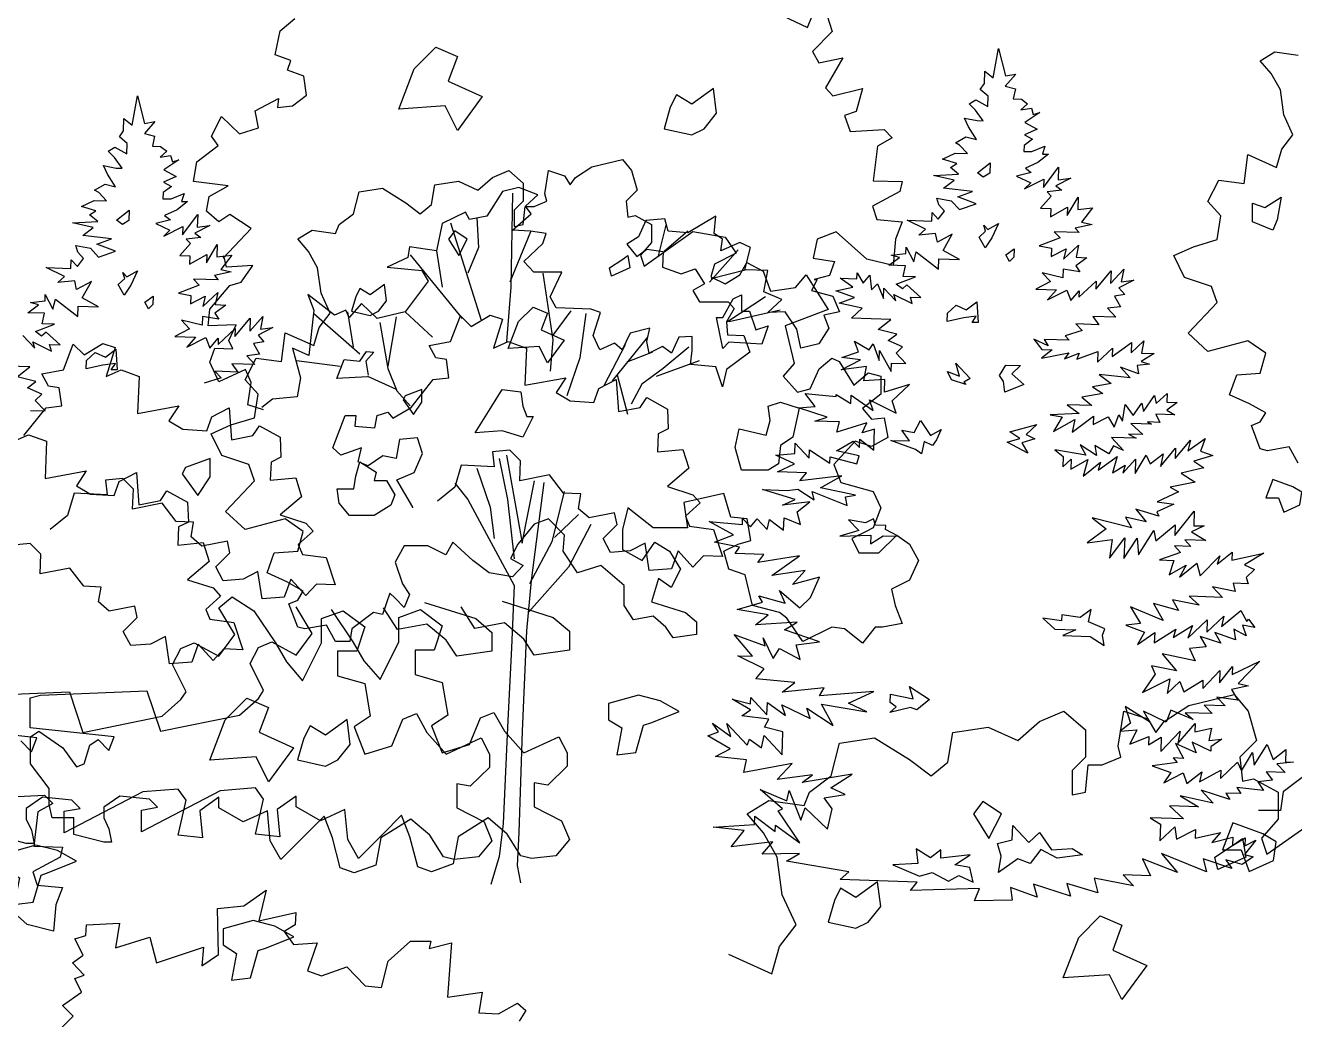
# Model space of a CAD drawing. Header units: inches. Extents: x -11 to 128, y 7 to 56.
# Drawn here: x 41.049 to 41.778, y 22.744 to 23.315 of the extents above; entities that cross this region are included whole.
import ezdxf

# ---------------------------------------------------------------- set-up
doc = ezdxf.new("R2010")
doc.units = ezdxf.units.IN
doc.header["$MEASUREMENT"] = 0
doc.layers.add('CAY', color=94, linetype='Continuous')
doc.layers.add('CAY-3', color=61, linetype='Continuous')
picture_1 = doc.add_image_def('image1.jpg', size_in_pixel=(1680, 1093))

# ---------------------------------------------------------------- blocks, each defined once
blk = doc.blocks.new('A$C76451831')
at = {"layer": 'CAY'}
for p, q in [((1479.9, 1929.8), (1538.3, 1944)), ((1538.3, 1944), (1555.9, 1922.7)), ((1288.9, 1909.2), (1320.1, 1922.7)), ((1320.1, 1922.7), (1347.8, 1898.6)), ((1389.7, 1877.9), (1396.8, 1922.7)), ((1396.8, 1922.7), (1427.4, 1912.7)), ((1448.6, 1909.2), (1479.9, 1929.8)), ((1555.9, 1922.7), (1566.6, 1885)), ((1178, 1895), (1223.4, 1902.1)), ((1223.4, 1902.1), (1261.1, 1885)), ((1261.1, 1885), (1288.9, 1909.2)), ((1427.4, 1912.7), (1438, 1895)), ((1438, 1895), (1448.6, 1909.2)), ((1033, 1881.5), (1077.8, 1888.5)), ((1077.8, 1888.5), (1122.6, 1860.8)), ((1171.5, 1857.3), (1178, 1895)), ((1347.8, 1898.6), (1347.8, 1863.8)), ((1566.6, 1885), (1545.3, 1863.8)), ((1022.3, 1839.6), (1033, 1881.5)), ((1393.2, 1863.8), (1389.7, 1877.9)), ((1122.6, 1860.8), (1150.3, 1839.6)), ((1150.3, 1839.6), (1171.5, 1857.3)), ((1347.8, 1863.8), (1330.7, 1846.6)), ((1347.8, 1818.9), (1351.4, 1853.7)), ((1351.4, 1853.7), (1369, 1853.7)), ((1369, 1853.7), (1393.2, 1863.8)), ((1545.3, 1863.8), (1548.9, 1833.1)), ((994.6, 1818.9), (1022.3, 1839.6)), ((1330.7, 1846.6), (1330.7, 1815.4)), ((1548.9, 1833.1), (1563, 1836)), ((1563, 1836), (1594.3, 1818.9)), ((915, 1791.2), (942.7, 1808.3)), ((942.7, 1808.3), (987.6, 1801.8)), ((987.6, 1801.8), (994.6, 1818.9)), ((1330.7, 1815.4), (1347.8, 1818.9)), ((1580.1, 1739.3), (1673.3, 1805.4)), ((1594.3, 1818.9), (1594.3, 1784.1)), ((935.7, 1767), (915, 1791.2)), ((1594.3, 1784.1), (1573, 1759.9)), ((953.4, 1735.8), (935.7, 1767)), ((1573, 1759.9), (1580.1, 1739.3)), ((959.8, 1687.4), (953.4, 1735.8)), ((977.5, 1649), (959.8, 1687.4)), ((956.3, 1621.3), (977.5, 1649)), ((890.9, 1611.3), (946.3, 1586.5)), ((946.3, 1586.5), (956.3, 1621.3)), ((5943, 1269.4), (5949.7, 1306.8)), ((5949.7, 1306.8), (5958.9, 1271.5)), ((5931.9, 1262.1), (5932.4, 1277.9)), ((5932.4, 1277.9), (5943, 1269.4)), ((5972.1, 1273.8), (5958.5, 1258.4)), ((5958.9, 1271.5), (5972.1, 1273.8)), ((5926.6, 1254.1), (5931.9, 1262.1)), ((5936.7, 1245.6), (5926.6, 1254.1)), ((5958.5, 1258.4), (5971.5, 1255.2)), ((5971.5, 1255.2), (5968.8, 1242.2)), ((5912.4, 1236), (5920.7, 1241.1)), ((5920.2, 1227.6), (5912.4, 1236)), ((5920.7, 1241.1), (5936.3, 1232.4)), ((5936.3, 1232.4), (5936.7, 1245.6)), ((5968.8, 1242.2), (5979.2, 1241.8)), ((5987.1, 1236.1), (5978.7, 1228.2)), ((5979.2, 1241.8), (5987.1, 1236.1)), ((5930.2, 1214.1), (5920.2, 1227.6)), ((5978.7, 1228.2), (5991.9, 1230.5)), ((6002.6, 1224.7), (5983.6, 1212.2)), ((5991.9, 1230.5), (5994.4, 1222.3)), ((5994.4, 1222.3), (6002.6, 1224.7)), ((5906.3, 1217.6), (5922.5, 1214.3)), ((5911.3, 1206.6), (5906.3, 1217.6)), ((5921.6, 1190.3), (5911.3, 1206.6)), ((5922.5, 1214.3), (5930.2, 1214.1)), ((5999.1, 1203.5), (5983, 1196.4)), ((5983.6, 1212.2), (5999.1, 1203.5)), ((5894.8, 1185.8), (5908.2, 1193.5)), ((5900.1, 1182.9), (5894.8, 1185.8)), ((5908.2, 1193.5), (5921.6, 1190.3)), ((5993.3, 1190.6), (5982.6, 1182.8)), ((5983, 1196.4), (5993.3, 1190.6)), ((5878.2, 1165.1), (5894.3, 1172.7)), ((5894.3, 1172.7), (5910.1, 1172.2)), ((5910.1, 1172.2), (5900.1, 1182.9)), ((5982.6, 1182.8), (5982.3, 1175.1)), ((5982.3, 1175.1), (5992.7, 1174.7)), ((5992.7, 1174.7), (6009.3, 1181.8)), ((6013.9, 1171.3), (6000.4, 1160.8)), ((6009.3, 1181.8), (6006.2, 1171.5)), ((6006.2, 1171.5), (6013.9, 1171.3)), ((5896.6, 1159.5), (5878.2, 1165.1)), ((5888.2, 1154.3), (5896.6, 1159.5)), ((5898.8, 1145.8), (5888.2, 1154.3)), ((6000.4, 1160.8), (5984.3, 1153.7)), ((5984.3, 1153.7), (5991.8, 1148)), ((6007.4, 1128.9), (6026.9, 1154.9)), ((6026.9, 1154.9), (6026.3, 1138.6)), ((5866.6, 1144.2), (5898.8, 1145.8)), ((5893.1, 1138.3), (5866.6, 1144.2)), ((5879.6, 1127.9), (5893.1, 1138.3)), ((5991.8, 1148), (5973, 1143.2)), ((5973, 1143.2), (5991.3, 1134.9)), ((5983.3, 1127), (6007.8, 1139.3)), ((6007.8, 1139.3), (6007.4, 1128.9)), ((6042.3, 1140.8), (6023.3, 1131)), ((6026.3, 1138.6), (6042.3, 1140.8)), ((5916.6, 1123.9), (5879.6, 1127.9)), ((5897.8, 1116.8), (5916.6, 1123.9)), ((5991.3, 1134.9), (5983.3, 1127)), ((6030.9, 1125.3), (6012.2, 1123.3)), ((6012.2, 1123.3), (6017.4, 1117.6)), ((6023.3, 1131), (6030.9, 1125.3)), ((5871, 1115), (5889.4, 1111.7)), ((5873.4, 1106.8), (5871, 1115)), ((5880.8, 1098.4), (5873.4, 1106.8)), ((5889.4, 1111.7), (5899.9, 1100.4)), ((5921.5, 1107.8), (5897.8, 1116.8)), ((5899.9, 1100.4), (5921.5, 1107.8)), ((6017.4, 1117.6), (6003.8, 1102.2)), ((6037.9, 1092.9), (6051.8, 1116.4)), ((6051.8, 1116.4), (6051.3, 1100.6)), ((5864.5, 1085.8), (5864.9, 1096.7)), ((5864.9, 1096.7), (5872.8, 1088.2)), ((5872.8, 1088.2), (5880.8, 1098.4)), ((6003.8, 1102.2), (6016.9, 1101.8)), ((6016.5, 1091.4), (6038.3, 1103.8)), ((6016.9, 1101.8), (6016.5, 1091.4)), ((6038.3, 1103.8), (6037.9, 1092.9)), ((6051.3, 1100.6), (6070.4, 1102.6)), ((6070.4, 1102.6), (6056.2, 1084.5)), ((5856.5, 1075.7), (5832.8, 1086.9)), ((5832.8, 1086.9), (5864.5, 1085.8)), ((5848, 1067.8), (5856.5, 1075.7)), ((6053, 1071.1), (6021.3, 1072.2)), ((6021.3, 1072.2), (6028.7, 1064.2)), ((6069.6, 1081.4), (6048.2, 1076.7)), ((6048.2, 1076.7), (6053, 1071.1)), ((6056.2, 1084.5), (6069.6, 1081.4)), ((5869.4, 1069.8), (5848, 1067.8)), ((5871.7, 1058.8), (5869.4, 1069.8)), ((5890.7, 1069), (5871.7, 1058.8)), ((5879.1, 1048.1), (5890.7, 1069)), ((6028.7, 1064.2), (6002.1, 1054.3)), ((5812.7, 1042.3), (5831.4, 1044.3)), ((5823, 1039.2), (5812.7, 1042.3)), ((5831.4, 1044.3), (5831.6, 1052.5)), ((5831.6, 1052.5), (5841.4, 1033.6)), ((5841.4, 1033.6), (5844.6, 1046.6)), ((5844.6, 1046.6), (5873.3, 1024.3)), ((5900, 1036.5), (5879.1, 1048.1)), ((6002.1, 1054.3), (6017.8, 1051)), ((6017.8, 1051), (6017.5, 1040.6)), ((6017.5, 1040.6), (6036.4, 1050.3)), ((6033.2, 1037.3), (6052.4, 1055.2)), ((6036.4, 1050.3), (6033.2, 1037.3)), ((6052.4, 1055.2), (6049.1, 1039.5)), ((5809.5, 1029.2), (5823, 1039.2)), ((5830.8, 1028.5), (5809.5, 1029.2)), ((5827.6, 1015), (5830.8, 1028.5)), ((5873.3, 1024.3), (5873.7, 1037.4)), ((5873.7, 1037.4), (5900, 1036.5)), ((6032.8, 1024.2), (6032.4, 1013.3)), ((6053.9, 1020.7), (6032.8, 1024.2)), ((6062.7, 1039), (6048.8, 1028.6)), ((6048.8, 1028.6), (6053.9, 1020.7)), ((6049.1, 1039.5), (6062.7, 1039)), ((6093.3, 1005.7), (6110.2, 1024.2)), ((6110.2, 1024.2), (6107, 1008)), ((5819.1, 1004.9), (5843.5, 1014.5)), ((5843.5, 1014.5), (5827.6, 1015)), ((6016.3, 1008.4), (5997.4, 998.7)), ((6005.9, 1019.7), (6016.3, 1008.4)), ((6032.4, 1013.3), (6005.9, 1019.7)), ((6052.8, 988.6), (6074.8, 1009.1)), ((6074.5, 998.7), (6093.9, 1022)), ((6074.8, 1009.1), (6074.5, 998.7)), ((6093.9, 1022), (6093.3, 1005.7)), ((6122.9, 1010.1), (6104, 1000.4)), ((6107, 1008), (6122.9, 1010.1)), ((5803.1, 1000), (5818.4, 983.6)), ((5818.4, 983.6), (5815.9, 991.8)), ((5815.9, 991.8), (5839.5, 980.1)), ((5827.1, 999.2), (5819.1, 1004.9)), ((5832.7, 1004.4), (5827.1, 999.2)), ((5850.7, 987.9), (5832.7, 1004.4)), ((5997.4, 998.7), (6024.1, 997.7)), ((6024.1, 997.7), (6012.8, 985)), ((6012.8, 985), (6037.3, 997.3)), ((6037.3, 997.3), (6042.2, 983.9)), ((6042.2, 983.9), (6053.1, 996.7)), ((6053.1, 996.7), (6052.8, 988.6)), ((6111.4, 992), (6098.2, 989.7)), ((6104, 1000.4), (6111.4, 992)), ((5839.5, 980.1), (5837.1, 988.4)), ((5837.1, 988.4), (5850.7, 987.9)), ((6105.9, 976.3), (6089.5, 974.1)), ((6098.2, 989.7), (6105.9, 976.3)), ((5812.1, 959.8), (5761.9, 961.5)), ((5795.8, 947.2), (5812.1, 959.8)), ((6070.5, 963.9), (6078.3, 953.2)), ((6099.9, 962.9), (6070.5, 963.9)), ((6089.5, 974.1), (6099.9, 962.9)), ((5819.6, 940.9), (5795.8, 947.2)), ((6056.8, 945.8), (6035.2, 938.9)), ((6078.3, 953.2), (6048.9, 954.2)), ((6048.9, 954.2), (6056.8, 945.8)), ((5808.9, 933.2), (5819.6, 940.9)), ((5827.2, 924.8), (5808.9, 933.2)), ((5818.7, 916.9), (5827.2, 924.8)), ((5831.4, 903.4), (5818.7, 916.9)), ((5812.9, 904), (5831.4, 903.4))]:
    blk.add_line(p, q, dxfattribs=at)
for points in [[(4966.9, 1890.8), (5010.2, 1892.9), (5020.7, 1882.3), (5001.7, 1871.8), (4996.5, 1827.5), (5033.4, 1826.4), (5030.2, 1813.8), (4995.4, 1794.8), (5000.7, 1777.9), (5033.4, 1774.7), (5024.9, 1752.6), (5021.8, 1718.9), (4988, 1727.3), (4949, 1762.1)], [(5029.1, 1592), (5047.1, 1610), (5033.4, 1623.7), (5057.6, 1640.6), (5049.2, 1658.5), (5060.8, 1662.7), (5046, 1678.5), (5059.7, 1688), (5049.2, 1709.1), (5062.9, 1713.3), (5063.9, 1727), (5106.1, 1729.1), (5100.9, 1697.5), (5145.2, 1711.2), (5153.6, 1678.5), (5213.7, 1698.6), (5211.6, 1674.3), (5232.7, 1689.1), (5231.6, 1748.1), (5265.4, 1751.3), (5293.9, 1771.3), (5284.4, 1732.3), (5331.8, 1742.9), (5330.8, 1727), (5317.1, 1718.6), (5328.7, 1701.7), (5359.3, 1703.8), (5346.6, 1668), (5364.5, 1661.6), (5397.2, 1673.2), (5420.4, 1649), (5441.5, 1646.9), (5450, 1680.6), (5478.4, 1705.9), (5504.8, 1705.9), (5502.7, 1696.5), (5531.2, 1703.8), (5525.9, 1634.2), (5570.2, 1640.6), (5566, 1614.2), (5591.3, 1613.1), (5615.5, 1626.8), (5626.1, 1617.3), (5617.7, 1603.6)], [(530, 749.3), (509.9, 755.6), (514.2, 784.1), (506.8, 800.9), (473, 785.1), (461.4, 810.4), (467.7, 828.4), (490.9, 827.3), (485.7, 837.9), (495.2, 857.9), (459.3, 856.8), (461.4, 877.9), (486.7, 908.5), (501.5, 912.7), (516.3, 933.8), (482.5, 931.7), (479.3, 946.5), (478.3, 943.3), (514.2, 981.3), (486.7, 999.2), (473, 989.7), (457.2, 1003.4), (460.4, 1022.4), (484.6, 1036.1), (440.3, 1041.4), (444.5, 1066.7), (472, 1087.8), (463.5, 1099.4), (476.2, 1124.7), (499.4, 1102.6), (523.6, 1110), (519.4, 1132.1), (549, 1147.9), (547.9, 1136.3), (566.9, 1138.4), (584.8, 1152.1), (581.7, 1176.4), (560.6, 1183.8), (564.8, 1196.4), (544.7, 1203.8), (551.1, 1234.4), (570.1, 1250.2)], [(1194.4, 1253.4), (1226.1, 1238.6), (1232.4, 1254.5)], [(1251.4, 1253.4), (1257.7, 1233.4), (1232.4, 1208), (1240.8, 1193.3), (1271.4, 1199.6), (1249.3, 1161.6), (1258.8, 1151.1), (1296.7, 1160.6), (1288.3, 1131.1), (1273.5, 1125.8), (1280.9, 1105.7), (1324.2, 1107.9), (1334.7, 1097.3), (1315.7, 1086.8), (1310.4, 1042.5), (1347.4, 1041.4), (1344.2, 1028.7), (1309.4, 1009.8), (1314.7, 992.9), (1347.4, 989.7), (1338.9, 967.6), (1335.8, 933.8), (1302, 942.3), (1263, 977.1), (1238.7, 967.6), (1233.4, 943.3), (1260.9, 939.1), (1254.5, 921.2), (1234.5, 915.9), (1238.7, 915.9), (1231.3, 902.2), (1258.8, 894.8), (1267.2, 874.8), (1247.2, 870.5), (1253.5, 853.7)], [(1854.1, 680.8), (1842.7, 701.7), (1814.8, 696.9), (1805.7, 699.3), (1794.3, 729.2), (1805.7, 733.9), (1812.8, 745.3), (1792, 757.1), (1766.4, 768.5), (1775.5, 794.1), (1805.7, 796.4), (1812.8, 821.6), (1789.6, 837.7), (1738.5, 824), (1713.4, 847.2), (1750.3, 886.5), (1743.2, 907.3), (1708.6, 918.7), (1694.9, 946.6), (1720, 958), (1750.3, 967.1), (1755, 997.4), (1738.5, 1015.9), (1752.7, 1043.4), (1784.9, 1039.1), (1789.6, 1076), (1826.6, 1059.5), (1833.2, 1082.7), (1847.4, 1101.2), (1835.6, 1126.7), (1831.3, 1159), (1819.5, 1179.8), (1805.7, 1196), (1824.2, 1207.4), (1854.1, 1203)], [(5963.8, 1034.3), (5959.1, 1042.6), (5969.8, 1050.4), (5969.4, 1039.5), (5963.8, 1034.3)], [(1253.5, 853.7), (1240.8, 833.6), (1217.6, 828.4), (1212.4, 852.6), (1197.6, 874.8), (1175.4, 873.7), (1193.4, 890.6), (1170.2, 900.1), (1175.4, 927.5), (1145.9, 928.6), (1153.3, 957), (1139.6, 963.4), (1115.3, 952.8), (1117.4, 967.6), (1106.9, 975), (1109, 997.1), (1073.1, 976), (1047.8, 978.1), (1043.6, 993.9), (1019.3, 991.8), (1009.9, 970.7), (995.1, 961.2), (1007.7, 945.4), (1020.4, 954.9), (1041.5, 951.8), (1040.4, 931.7), (1064.7, 923.3), (1082.6, 929.6), (1094.2, 910.6), (1079.5, 902.2), (1087.9, 887.4), (1124.8, 887.4), (1132.2, 879), (1122.7, 862.1), (1123.8, 845.2), (1144.9, 844.2), (1152.2, 823.1), (1122.7, 800.9), (1117.4, 778.8), (1109, 804.1), (1076.3, 807.3), (1078.4, 825.2), (1078.4, 843.1), (1061.5, 842.1), (1052, 822), (1040.4, 830.5), (1023.6, 822), (1020.4, 836.8), (1024.6, 853.7), (999.3, 847.3), (988.8, 826.2), (979.3, 834.7), (960.3, 826.2), (951.8, 844.2), (961.3, 873.7), (948.7, 877.9), (904.4, 880), (897, 893.7), (911.8, 925.4), (875.9, 925.4), (863.3, 939.1), (887.5, 962.3), (891.7, 975), (871.7, 978.1), (848.5, 979.2), (872.7, 1000.3), (865.4, 1009.8), (881.2, 1024.5), (856.9, 1034), (835.8, 1028.7), (815.8, 997.1), (793.6, 992.9), (788.4, 1002.4), (758.8, 987.6), (751.5, 952.8), (716.7, 958.1), (714.5, 944.4), (688.2, 931.7), (732.5, 927.5), (740.9, 913.8), (711.4, 874.8), (675.5, 866.3), (655.5, 885.3), (639.7, 867.4), (635.4, 876.9), (620.7, 870.5), (586.9, 896.9), (594.3, 876.9), (588, 818.9), (566.9, 828.4), (577.4, 790.4), (573.2, 766.1), (541.6, 763), (527.9, 752.4)], [(848.5, 1026.6), (846.4, 906.4), (841.1, 836.8)], [(803.1, 995), (805.2, 957), (791.5, 924.3)], [(769.4, 988.7), (808.4, 864.2)], [(871.7, 977.1), (845.3, 912.7)], [(1044.7, 985.5), (1035.2, 946.5)], [(1073.1, 978.1), (1042.6, 951.8)], [(717.7, 947.5), (784.2, 866.3)], [(751.5, 952.8), (758.8, 906.4)], [(1137.5, 953.9), (1100.6, 912.7)], [(1484.5, 939.3), (1479.8, 947.6), (1490.5, 955.4), (1490.1, 944.5), (1484.5, 939.3)], [(1148, 928.6), (1102.7, 917)], [(887.5, 924.3), (900.2, 838.9), (897, 798.8)], [(1172.3, 893.7), (1123.8, 862.1)], [(594.3, 872.7), (653.4, 821)], [(634.4, 741.9), (648.1, 741.9), (647, 728.2), (672.4, 726.1), (675.5, 741.9), (689.2, 746.1), (695.6, 738.7), (718.8, 752.4), (747.2, 788.3), (767.3, 790.4), (764.1, 813.6), (750.4, 815.7), (742, 831.5), (769.4, 836.8), (782, 869.5), (795.8, 855.8), (820, 870.5), (835.8, 865.3), (824.2, 828.4), (843.2, 836.8), (866.4, 828.4), (864.3, 780.9), (917, 790.4), (904.4, 771.4), (922.3, 760.9), (952.9, 758.7), (959.2, 776.7), (981.4, 788.3), (984.5, 747.1), (1012, 752.4), (1020.4, 765.1), (1046.8, 750.3), (1047.8, 725), (1035.2, 718.7), (1034.1, 695.5), (1066.8, 698.6), (1074.2, 674.4), (1046.8, 651.2), (1079.5, 640.6), (1089, 630.1), (1070, 613.2), (1075.2, 600.5), (1105.8, 596.3), (1117.4, 561.5), (1093.2, 562.6), (1079.5, 547.8), (1060.5, 568.9), (1052, 545.7), (1023.6, 543.6), (1018.3, 578.4), (999.3, 568.9), (974, 566.8), (964.5, 584.7), (982.4, 602.7), (979.3, 617.4), (946.6, 611.1), (932.9, 622.7), (936, 641.7), (913.9, 642.7), (895.9, 665.9), (858, 658.6), (859, 683.9), (845.3, 697.6), (823.2, 695.5), (825.3, 676.5), (783.1, 678.6), (774.7, 650.1), (752.5, 632.2)], [(637.6, 874.8), (644.9, 829.4)], [(678.7, 861.1), (689.2, 802), (700.8, 773.5), (717.7, 754.5)], [(699.8, 868.4), (689.2, 805.2)], [(711.4, 874.8), (746.2, 842.1)], [(923.4, 875.8), (899.1, 843.1)], [(942.4, 872.7), (935, 815.7), (918.1, 767.2)], [(1191.3, 876.9), (1125.9, 862.1)], [(993, 832.6), (965.6, 779.8)], [(1021.5, 842.1), (976.1, 786.2)], [(1074.2, 829.4), (1041.5, 802), (1014.1, 782), (1000.4, 756.6)], [(572.2, 812.5), (628.1, 805.2)], [(662.9, 791.4), (623.8, 789.3), (633.3, 813.6), (653.4, 811.5), (661.8, 824.1), (671.3, 823.1), (660.8, 811.5), (663.9, 793.6)], [(1027.8, 823.1), (995.1, 810.4)], [(1033.1, 792.5), (1087.9, 812.5)], [(662.9, 792.5), (699.8, 775.6)], [(720.9, 623.7), (720.9, 624.8), (700.8, 659.6), (723, 669.1), (733.5, 693.4), (727.2, 713.4), (704, 711.3), (699.8, 687), (682.9, 690.2), (663.9, 677.5), (651.3, 682.8), (655.5, 700.7), (629.1, 691.2), (618.6, 700.7), (634.4, 741.9)], [(831.6, 687), (842.2, 634.3), (850.6, 558.4)], [(841.1, 691.2), (861.1, 578.4), (877, 658.6)], [(803.1, 674.4), (820, 624.8), (825.3, 584.7)], [(774.7, 655.4), (791.5, 634.3), (850.6, 524.6), (847.4, 444.5), (842.2, 343.2), (836.9, 219.8), (831.6, 177.6), (821.1, 141.8)], [(888.6, 656.4), (872.7, 530.9), (866.4, 466.6), (861.1, 337.9), (856.9, 208.2), (854.8, 166), (859, 143.9)], [(914.9, 644.8), (899.1, 580.5), (870.6, 526.7)], [(948.7, 602.7), (920.2, 547.8), (869.6, 490.9)], [(932.9, 615.3), (902.3, 585.8)]]:
    blk.add_lwpolyline(points, dxfattribs=at)
for points in [[(1240.2, 1791.1), (1216.4, 1806.9), (1204.5, 1791.1), (1224.3, 1759.4)], [(1537.1, 1751.5), (1548.9, 1759.4), (1552.9, 1735.6), (1517.3, 1719.8), (1513.3, 1735.6)], [(1085.8, 1672.3), (1081.8, 1704), (1054.1, 1684.2), (1034.3, 1696), (1026.4, 1680.2), (1018.5, 1652.5), (1054.1, 1644.6), (1069.9, 1652.5)], [(1339.1, 1632.7), (1366.8, 1660.4), (1394.5, 1648.5), (1382.7, 1616.8), (1426.2, 1597), (1394.5, 1553.5), (1378.7, 1585.2), (1319.3, 1581.2)], [(722.8, 1185.8), (750.5, 1213.5), (778.2, 1201.7), (766.3, 1170), (809.9, 1150.2), (778.2, 1106.6), (762.4, 1138.3), (703, 1134.3)], [(1440.1, 120.8), (1446.1, 136.4), (1358.1, 134.1), (1366.6, 144.6), (1267.9, 148.1), (1279.1, 158.1), (1199.4, 171.8), (1216.1, 181.6), (1168, 180.6), (1181.7, 196.4), (1128.5, 190.1), (1145, 210.9), (1105.3, 215), (1158.5, 218.6), (1158.8, 229), (1184.9, 209.5), (1185.2, 217.6), (1216.5, 195.2), (1188.5, 236.1), (1194, 238.6), (1165.5, 263.2), (1199.8, 248.8), (1202.6, 261.9), (1217.6, 224.2), (1223.1, 239.9), (1251.6, 212.6), (1257.9, 238.7), (1247.6, 252.6), (1274.4, 257.1), (1256.2, 265.5), (1283.5, 283.1), (1219.2, 272.2), (1232.7, 282.1), (1187.2, 276), (1206.5, 296.7), (1144.9, 285.2), (1148.2, 301.4), (1108.5, 305.5), (1127.4, 315.3), (1098.5, 332.2), (1112.3, 337.1), (1104.5, 348.3), (1127.9, 331.1), (1123.1, 347.6), (1148.9, 320), (1151.8, 327.6), (1167.3, 316.6), (1170.6, 332.4), (1193.7, 307.5), (1194.8, 337), (1171, 343.2), (1176.8, 353.5), (1142, 357.4), (1153.2, 365.2), (1129.6, 379.1), (1153.4, 372.9), (1153.7, 381), (1174.2, 359), (1174.8, 374.8), (1198.2, 358.2), (1193.2, 371.5), (1229.8, 354.3), (1225.3, 367.6), (1258.9, 345.2), (1244, 372.4), (1302.2, 362.7), (1278.5, 373.9), (1311.2, 388.7), (1241.7, 383.4), (1247.5, 393.6), (1193.8, 387.8), (1210.1, 400.4), (1160, 404.8), (1170.8, 417.6), (1137, 434.6), (1155.6, 434), (1132.5, 461.5), (1171.9, 447), (1169.5, 457.5), (1182.2, 430.8), (1190.3, 443.7), (1216.6, 429.6), (1211.8, 448.3), (1241.4, 452.3), (1196.6, 467.5), (1212.8, 477.3), (1159.7, 474.2), (1176, 486.8), (1136.3, 493.6), (1168.4, 502.9), (1163.7, 511.2), (1197.8, 501.9), (1190.2, 518), (1216.2, 495.8), (1230.2, 508.9), (1241.6, 535.3), (1206.8, 525.6), (1223.3, 543.6), (1180.5, 537.4), (1215.8, 562.4), (1162.5, 553.9), (1170.5, 564), (1133.4, 565.3), (1139.1, 573.3), (1107.2, 579.8), (1131.5, 589.4), (1100.4, 606.4), (1142.9, 602.6), (1143.1, 610.3), (1153.2, 599.5), (1161.7, 609.7), (1174.4, 596.1), (1177.5, 609.1), (1195.6, 595.3), (1196.2, 611.2), (1217.2, 602.3), (1212.8, 618.8), (1229.1, 631.3), (1194, 627.1), (1210.6, 634.7), (1168.4, 647.1), (1200.1, 646), (1213.8, 647.7), (1234.6, 633.9), (1232.3, 644.8), (1276.9, 627), (1274.6, 637.9), (1287.8, 640.2), (1242.8, 649.4), (1270.1, 664.8), (1216.4, 658.5), (1224.9, 668.7), (1187.8, 670), (1209.5, 680.1), (1185.8, 691.3), (1209.9, 693.2), (1210.4, 706.8), (1228.3, 687.6), (1228.7, 698), (1254.8, 681.2), (1255.1, 688.9), (1289.2, 680), (1292.3, 690.3), (1263.1, 696.8), (1284.8, 709.2), (1292.7, 701.2), (1293, 711.6), (1311.1, 697.8), (1312.1, 724.6), (1296, 719.7), (1301.9, 732.6), (1263.9, 720.8), (1267.1, 733.8), (1235.4, 734.9), (1251.4, 739.8), (1214.7, 752), (1236, 753.5), (1223, 770.3), (1262.8, 766.2), (1262.9, 768.9), (1281.5, 757.4), (1281.9, 768.2), (1310.2, 748.6), (1305.7, 761.9), (1339.5, 744.9), (1334.6, 760.9), (1356.7, 781.5), (1324.6, 771.7), (1325.2, 788), (1298.4, 786.2), (1301.7, 804.7), (1269.4, 800.4), (1293.9, 813.1), (1270, 816.2), (1291.5, 823.6), (1286.5, 837), (1305.2, 825.9), (1310.4, 833.9), (1317.9, 812.3), (1318.3, 825.4), (1333.2, 798.2), (1333.6, 809), (1352.2, 808.4), (1339.5, 822), (1347.9, 829.8), (1329.6, 838.2), (1340.3, 846), (1316.5, 852.2), (1332.8, 864.8), (1282.6, 866.6), (1296.2, 879.2), (1266.9, 885.7), (1286.2, 893.2), (1262.5, 901.7), (1284, 906.4), (1268.1, 917.8), (1289.3, 917.1), (1289.6, 924.8), (1297.3, 911.4), (1305.8, 921.5), (1307.9, 902.9), (1315.9, 910.7), (1323.4, 891.9), (1323.8, 905), (1339.1, 888.6), (1336.7, 896.9), (1360.3, 885.2), (1357.8, 893.4), (1371.4, 892.9), (1353.4, 909.4), (1347.8, 904.2), (1339.8, 909.9), (1364.2, 919.5), (1348.4, 920), (1351.5, 933.5), (1330.3, 934.3), (1343.8, 944.2), (1333.4, 947.3), (1352.1, 949.4), (1352.4, 957.5), (1362.1, 938.6), (1365.3, 951.6), (1394, 929.3), (1394.4, 942.4), (1420.7, 941.5), (1399.8, 953.1), (1411.4, 974), (1392.5, 963.8), (1390.1, 974.8), (1368.8, 972.8), (1377.2, 980.7), (1353.6, 991.9), (1385.3, 990.8), (1385.6, 1001.7), (1393.5, 993.3), (1401.6, 1003.4), (1394.2, 1011.8), (1391.7, 1020.1), (1410.2, 1016.7), (1420.7, 1005.5), (1442.2, 1012.9), (1418.5, 1021.8), (1437.3, 1028.9), (1400.3, 1032.9), (1413.8, 1043.3), (1387.3, 1049.2), (1419.5, 1050.8), (1409, 1059.4), (1417.3, 1064.5), (1398.9, 1070.1), (1415, 1077.7), (1430.9, 1077.2), (1420.8, 1088), (1415.5, 1090.9), (1428.9, 1098.6), (1442.4, 1095.4), (1432.1, 1111.6), (1427, 1122.6), (1443.2, 1119.4), (1450.9, 1119.1), (1441, 1132.6), (1433.1, 1141), (1441.4, 1146.2), (1457, 1137.5), (1457.5, 1150.6), (1447.3, 1159.1), (1452.6, 1167.1), (1453.1, 1182.9), (1463.7, 1174.4), (1470.5, 1211.8), (1479.7, 1176.6), (1492.9, 1178.8), (1479.2, 1163.4), (1492.2, 1160.3), (1489.5, 1147.2), (1499.9, 1146.8), (1507.9, 1141.1), (1499.4, 1133.3), (1512.7, 1135.5), (1515.1, 1127.3), (1523.3, 1129.7), (1504.3, 1117.2), (1519.9, 1108.5), (1503.8, 1101.4), (1514, 1095.6), (1503.3, 1087.8), (1503, 1080.1), (1513.4, 1079.7), (1530, 1086.9), (1526.9, 1076.5), (1534.6, 1076.3), (1521.1, 1065.9), (1505, 1058.7), (1512.5, 1053), (1493.8, 1048.2), (1512, 1039.9), (1504.1, 1032), (1528.5, 1044.3), (1528.1, 1033.9), (1547.6, 1060), (1547.1, 1043.7), (1563, 1045.8), (1544.1, 1036.1), (1551.6, 1030.3), (1532.9, 1028.3), (1538.2, 1022.7), (1524.5, 1007.3), (1537.6, 1006.8), (1537.3, 996.4), (1559, 1008.8), (1558.6, 997.9), (1572.6, 1021.5), (1572, 1005.6), (1591.1, 1007.7), (1576.9, 989.6), (1590.4, 986.4), (1568.9, 981.7), (1573.7, 976.1), (1542, 977.2), (1549.5, 969.2), (1522.8, 959.3), (1538.6, 956), (1538.2, 945.6), (1557.1, 955.4), (1554, 942.3), (1573.2, 960.2), (1569.9, 944.5), (1583.5, 944), (1569.5, 933.6), (1574.7, 925.7), (1553.5, 929.2), (1553.1, 918.3), (1526.6, 924.7), (1537.1, 913.4), (1518.2, 903.7), (1544.9, 902.7), (1533.5, 890), (1558, 902.3), (1563, 889), (1573.8, 901.7), (1573.5, 893.6), (1595.6, 914.1), (1595.2, 903.7), (1614.6, 927.1), (1614, 910.8), (1631, 929.2), (1627.7, 913), (1643.6, 915.2), (1624.7, 905.4), (1632.1, 897), (1618.9, 894.7), (1626.6, 881.3), (1610.2, 879.2), (1620.7, 867.9), (1591.3, 868.9), (1599.1, 858.2), (1569.6, 859.3), (1577.5, 850.8), (1556, 843.9), (1561.2, 838.3), (1529.1, 839.4), (1534.2, 831), (1515.9, 839.8), (1525.9, 826.3), (1539.5, 825.9), (1525.5, 815.5), (1560.6, 822.4), (1554.9, 814.4), (1573.8, 821.9), (1570.8, 813.9), (1597.8, 823.8), (1597.4, 810.2), (1616.6, 828.2), (1616.2, 817.7), (1640.9, 835.5), (1640.4, 822.3), (1656.8, 837.6), (1653.5, 821.9), (1669.8, 821.3), (1653.1, 811), (1663.9, 807.9), (1648, 805.8), (1649.9, 795.3), (1626.6, 803.8), (1639.3, 790.2), (1599.5, 794.3), (1615, 782.9), (1590.8, 778.7), (1604.1, 770.1), (1577.2, 765.6), (1590, 754.7), (1558.3, 755.8), (1573.8, 744.4), (1536.6, 743), (1552.3, 740.2), (1540.8, 721.6), (1568.1, 736.9), (1564.8, 720.7), (1592.2, 741.1), (1591.9, 730.6), (1610.8, 740.4), (1618.5, 727), (1624.5, 742.7), (1629.2, 734.8), (1632.6, 756), (1643, 742), (1654, 757.9), (1656.3, 747), (1670.2, 767.8), (1672.6, 757.3), (1686.6, 770), (1686.2, 759.1), (1699.3, 758.6), (1685.9, 748.7), (1696.1, 742.9), (1672.1, 743.7), (1677.2, 733.1), (1661.3, 733.7), (1666.6, 730.8), (1639.9, 731.7), (1655.3, 717.6), (1636.8, 718.2), (1647, 712.9), (1615.3, 714), (1630.6, 697.1), (1617.6, 703), (1611.9, 692.8), (1593.7, 703.8), (1595.9, 690.6), (1575.1, 704.5), (1582.3, 691.1), (1542.7, 697.9), (1553.3, 689.4), (1552.8, 676.3), (1563.6, 686.3), (1563.1, 673.2), (1584.9, 685.6), (1579.1, 664.5), (1601.1, 682.3), (1598, 672), (1622.6, 689.7), (1616.4, 668.6), (1632.6, 678.5), (1629.6, 668.1), (1646.1, 686.1), (1645.4, 667.6), (1659.8, 691.1), (1664.9, 680), (1681.2, 693.1), (1677.9, 676.9), (1697.3, 700.2), (1696.8, 687.1), (1716.2, 710.4), (1713, 696.9), (1734.9, 712.5), (1729.3, 696.4), (1745, 690.8), (1720.7, 683.5), (1733.6, 674.9), (1704.3, 668.2), (1722.5, 656.7), (1690.1, 650.1), (1700.8, 644.3), (1673.6, 631.7), (1694.8, 628.7), (1673.2, 618.6), (1675.7, 613), (1646.5, 622.2), (1659.6, 605.9), (1633, 611.8), (1640.7, 598.4), (1590.4, 611), (1608.5, 596.8), (1583.9, 579.1), (1616.2, 583.4), (1612.6, 559.5), (1632.1, 585.5), (1631.2, 558.8), (1648, 585), (1649.9, 563.6), (1669.6, 594.7), (1671.9, 581.4), (1696.6, 601.9), (1696.1, 588.3), (1721.2, 619.6), (1720.6, 601), (1733.7, 600.6), (1717.6, 593), (1735.8, 581.9), (1709.1, 582.8), (1716.9, 574.4), (1695.7, 575.2), (1703.5, 566.7), (1676.5, 557.2), (1695, 556.6), (1688.9, 538.2), (1710.7, 550.6), (1702.4, 535), (1724.3, 552.8), (1728.8, 536.8), (1753.7, 562.3), (1750.6, 551.9), (1769.7, 567.1), (1769.3, 556.7), (1810, 565.7), (1785.4, 550.7), (1798.4, 544.8), (1787.6, 534.8), (1790, 526.5), (1771, 527.2), (1773.4, 516.7), (1744.6, 522.7), (1757.2, 509.1), (1714.7, 510.6), (1727.4, 499.2), (1693.2, 505.9), (1700.9, 492.5), (1669.1, 501.3), (1681.4, 479.5), (1639.5, 497.3), (1652.3, 475.6), (1633.6, 473.5), (1657.4, 464.5), (1648.7, 449), (1670.5, 464.1), (1670, 450.9), (1697.4, 468.6), (1694.3, 457.8), (1718.8, 473.3), (1712.8, 457.1), (1737.7, 480.3), (1737.1, 464.5), (1759.1, 485), (1755.9, 472), (1780.7, 492.4), (1788.3, 478.5), (1790.7, 481.2), (1798.5, 470.5), (1782.7, 473.7), (1787.7, 460), (1771.7, 468.7), (1773.9, 455), (1747.5, 464.1), (1755.2, 450.7), (1728.8, 459.3), (1736.5, 445.9), (1715.1, 443.9), (1722.2, 427.8), (1680, 437), (1698.2, 415), (1666.3, 421.6), (1671.3, 411), (1654.7, 387.5), (1689.7, 404.9), (1686.3, 386.4), (1702.7, 401.7), (1707.7, 388.4), (1732.3, 403.4), (1731.9, 392.6), (1754, 415.8), (1753.4, 400), (1770, 420.7), (1769.7, 410.3), (1805.2, 427.6), (1777.4, 399.1), (1790.4, 396), (1769, 391.3), (1776.7, 377.8), (1750.1, 381.5), (1760.6, 370.2), (1733.8, 371.2), (1743.9, 360.4), (1709.5, 361.6), (1719.6, 353.1), (1691, 365), (1685, 349.3), (1656.1, 363.5), (1663.8, 350.1), (1632.7, 369.7), (1639.7, 348.2), (1626.2, 337.8), (1647.6, 339.7), (1638.8, 321.5), (1663.1, 331), (1662.7, 320.6), (1679, 330.5), (1678.3, 311.9), (1703.2, 337.8), (1700, 322), (1722.2, 348), (1721.8, 337.1), (1743.2, 341.8), (1740, 326.1), (1756.3, 327.8), (1742.4, 317.8), (1742.2, 312.4), (1718.6, 324.1), (1723.6, 310.3), (1697.2, 322.1), (1707.5, 303.2), (1694.3, 303.7), (1699.1, 298), (1667.2, 293.7), (1691, 285.2), (1682.3, 271.9), (1706.8, 284.6), (1711.8, 270.9), (1730.9, 286.1), (1727.7, 273), (1755, 287.9), (1754.6, 277.5), (1776.6, 298.1), (1781.7, 287), (1795.6, 310.5), (1797.8, 294.6), (1814.6, 320.8), (1822.1, 301.9), (1838.4, 314.5), (1837.8, 298.6), (1848.2, 298.3), (1826.8, 296.3), (1837.3, 285.1), (1813.3, 285.9), (1821.1, 275.2), (1802.5, 273.1), (1809.8, 262), (1775.5, 265.9), (1780.6, 258), (1761.6, 258.7), (1766.8, 250.4), (1730.1, 262.5), (1745.3, 245.7), (1703.1, 255.3), (1726.6, 241.3), (1689.5, 242.6), (1707.5, 225.7), (1664.9, 227.2), (1677.8, 219), (1677, 197.7), (1696.2, 215.6), (1698.4, 199.7), (1722.9, 212), (1722.5, 201.1), (1754.9, 208.2), (1743.6, 195.4), (1770.5, 202.2), (1770.2, 191.8), (1786.4, 201.6), (1786, 191.2), (1799.9, 198.4), (1785.6, 180.3), (1796.4, 177.2), (1782.5, 167.3), (1761.4, 173.5), (1769.1, 162.3), (1732.4, 174.5), (1736.8, 158), (1679.2, 181.3), (1699.6, 157), (1654.9, 174.5), (1665, 152.8), (1630.2, 154), (1643.3, 140), (1592.9, 149.9), (1597.7, 131.1), (1558.2, 142.9), (1562.6, 126.9), (1515.6, 142.2), (1520, 125.7), (1486, 137.8), (1488.1, 121.8)], [(1109.9, 1128.8), (1106, 1160.5), (1078.3, 1140.7), (1058.5, 1152.6), (1050.5, 1136.7), (1042.6, 1109), (1078.3, 1101.1), (1094.1, 1109)], [(5922.9, 1147.7), (5939.2, 1160.3), (5938.7, 1147.1), (5930.4, 1142)], [(5925, 1065.1), (5933.4, 1073), (5931, 1080.8), (5936.2, 1075.1), (5949.6, 1082.8), (5941.3, 1064.5), (5932.7, 1051.7)], [(1443.6, 1052.7), (1459.9, 1065.3), (1459.5, 1052.2), (1451.1, 1047)], [(1795.5, 989.9), (1795.5, 1013.7), (1811.3, 1008.4), (1832.5, 1021.6), (1827.2, 992.6), (1821.9, 979.4)], [(1445.7, 970.1), (1454.1, 978), (1451.7, 985.8), (1456.9, 980.2), (1470.4, 987.9), (1462, 969.6), (1453.4, 956.7)], [(5923.9, 955.9), (5916.2, 956.2), (5921.4, 964.1), (5905.5, 962), (5884.1, 957.3), (5884.4, 968.1), (5895.7, 978.2), (5908.6, 972.3), (5922.1, 982.7)], [(1444.6, 860.9), (1436.9, 861.2), (1442.2, 869.2), (1426.3, 867), (1404.8, 862.3), (1405.2, 873.2), (1416.4, 883.2), (1429.3, 877.3), (1442.8, 887.7)], [(1428.7, 781.7), (1410.3, 787.8), (1405.3, 798.4), (1420.9, 792.4), (1416.1, 808.9), (1434.4, 789.2), (1426.1, 784.5)], [(1476.9, 785.4), (1471.7, 793.3), (1479.9, 806.6), (1498.9, 806), (1487.6, 795.5), (1503, 781.8), (1478.7, 771.8)], [(1364.6, 698.7), (1332.9, 710.2), (1356.9, 709.4), (1346.9, 723.3), (1362.7, 720.1), (1370.9, 735.6), (1383.8, 716.6), (1397.3, 724.3), (1391.3, 710.9), (1386.1, 703.4), (1375.4, 708.7), (1372.1, 693)], [(1485.1, 721.2), (1519.8, 730.4), (1506.2, 717.8), (1516.9, 712), (1500.4, 707.1), (1508.1, 693.7), (1481.9, 707.7), (1497.9, 712.6)], [(1313.2, 601.7), (1310.8, 609.9), (1300.2, 604.8), (1278.6, 608.3), (1291.7, 594.7), (1267.4, 587.4), (1307.3, 588.7), (1306.9, 577.9), (1323.2, 588.2), (1342.2, 587.5), (1326.2, 596.2), (1326.3, 601.2)], [(1603.8, 461), (1606.8, 469), (1585.8, 477.9), (1589, 493.7), (1575.1, 483.3), (1551.6, 486.8), (1551.4, 479.1), (1527.5, 482.7), (1542.8, 468.5), (1569.5, 467.6), (1553, 460.5), (1587.8, 459.2), (1606, 447.7)], [(1332, 374.8), (1332.4, 385.2), (1361.2, 379.2), (1356.8, 395.2), (1382.5, 378.5), (1366.1, 365.4), (1358.1, 368.4), (1331.6, 361.7), (1339.5, 369.1)], [(1037.6, 376.9), (1009.9, 384), (971.5, 373.4), (971.5, 352.7), (988.6, 342.1), (982.2, 307.9), (1006.3, 310.8), (1016.4, 345.6), (1027, 349.2), (1061.8, 363.3)], [(1474.2, 178.1), (1469.4, 194.1), (1488.1, 198.9), (1488.8, 217.4), (1509.3, 195.4), (1522.9, 208.1), (1538.4, 186.2), (1564.8, 188), (1578.1, 179.9), (1545.8, 175.6), (1524.8, 186.7), (1511.1, 168.6), (1495.4, 174.6), (1470.8, 156.9)], [(1809, 206.5), (1770.6, 220.7), (1757.1, 185.9), (1781.3, 185.9), (1791.3, 158.2), (1822.5, 172.3), (1826.1, 196.5)], [(1438.2, 144.9), (1433.9, 163.6), (1414.9, 167), (1434.4, 179.5), (1396.7, 175.3), (1397, 186.2), (1383.5, 175.8), (1365.4, 187.3), (1367.4, 168.6), (1335.2, 167), (1369.6, 152.2), (1385.6, 157.1), (1406.5, 146), (1419.9, 153.2)]]:
    blk.add_lwpolyline(points, close=True, dxfattribs=at)
at = {"layer": 'CAY-3'}
for p, q in [((6577.4, 899), (6564.2, 949.2)), ((6173.4, 618.5), (6152.8, 652.7)), ((6381.5, 625), (6363.8, 652.7)), ((6416.3, 659.8), (6481.8, 639.1)), ((6197.6, 649.2), (6225.3, 607.9)), ((6284.2, 639.1), (6312, 649.2)), ((6284.2, 607.9), (6284.2, 639.1)), ((6312, 649.2), (6339.7, 628.5)), ((6481.8, 639.1), (6502.4, 621.4)), ((6152.8, 590.8), (6173.4, 618.5)), ((6339.7, 628.5), (6329.6, 597.3)), ((6419.3, 632.1), (6381.5, 625)), ((6444, 611.4), (6419.3, 632.1)), ((6502.4, 621.4), (6502.4, 597.3)), ((6104.4, 600.8), (6121.5, 607.9)), ((6121.5, 607.9), (6152.8, 590.8)), ((6225.3, 607.9), (6239.4, 583.7)), ((6260.1, 559.5), (6284.2, 607.9)), ((6457.6, 590.8), (6444, 611.4)), ((6093.8, 580.2), (6104.4, 600.8)), ((6304.9, 597.3), (6304.9, 566)), ((6329.6, 597.3), (6304.9, 597.3)), ((6502.4, 597.3), (6457.6, 590.8)), ((6110.9, 545.4), (6093.8, 580.2)), ((6239.4, 583.7), (6260.1, 559.5)), ((6304.9, 566), (6339.7, 556)), ((6339.7, 556), (6346.7, 514.1)), ((5812.2, 536.3), (5825.7, 539.8)), ((5812.2, 497.9), (5812.2, 536.3)), ((5825.7, 539.8), (5961.9, 545.3)), ((5961.9, 545.3), (5979, 493.4)), ((6104.4, 535.3), (6110.9, 545.4)), ((6080.2, 514.1), (6104.4, 535.3)), ((472.7, 495.7), (489.8, 509.9)), ((489.8, 509.9), (517.5, 492.2)), ((5979, 493.4), (6080.2, 514.1)), ((6346.7, 514.1), (6326.1, 500.5)), ((6374.5, 476.3), (6388.6, 510.6)), ((6388.6, 510.6), (6405.7, 517.6)), ((6405.7, 517.6), (6419.3, 493.4)), ((493.3, 461.5), (472.7, 495.7)), ((517.5, 492.2), (545.2, 450.9)), ((604.1, 482.1), (631.9, 492.2)), ((631.9, 492.2), (659.6, 471.5)), ((701.4, 468), (683.7, 495.7)), ((736.2, 502.8), (801.7, 482.1)), ((5920.1, 486.4), (5812.2, 497.9)), ((5812.8, 486.4), (5823.4, 493.4)), ((5823.4, 493.4), (5854, 472.2)), ((6326.1, 500.5), (6339.7, 465.7)), ((6419.3, 493.4), (6444, 465.7)), ((604.1, 450.9), (604.1, 482.1)), ((659.6, 471.5), (649.5, 440.3)), ((739.2, 475.1), (701.4, 468)), ((763.9, 454.4), (739.2, 475.1)), ((801.7, 482.1), (822.3, 464.4)), ((5812.8, 451.6), (5812.8, 486.4)), ((5854, 472.2), (5871.7, 448)), ((5881.7, 451.6), (5888.8, 475.7)), ((5888.8, 475.7), (5899.4, 482.8)), ((5899.4, 482.8), (5913, 468.7)), ((5913, 468.7), (5920.1, 486.4)), ((6339.7, 465.7), (6374.5, 476.3)), ((6444, 465.7), (6488.8, 486.4)), ((6488.8, 486.4), (6499.5, 465.7)), ((472.7, 433.8), (493.3, 461.5)), ((822.3, 464.4), (822.3, 440.3)), ((6499.5, 465.7), (6499.5, 448.6)), ((413.7, 423.2), (424.3, 443.8)), ((424.3, 443.8), (441.4, 450.9)), ((441.4, 450.9), (472.7, 433.8)), ((545.2, 450.9), (559.3, 426.7)), ((580, 402.5), (604.1, 450.9)), ((624.8, 440.3), (624.8, 409)), ((649.5, 440.3), (624.8, 440.3)), ((777.5, 433.8), (763.9, 454.4)), ((822.3, 440.3), (777.5, 433.8)), ((5836.9, 420.3), (5812.8, 451.6)), ((5871.7, 448), (5881.7, 451.6)), ((6499.5, 448.6), (6474.7, 424.4)), ((430.8, 388.4), (413.7, 423.2)), ((559.3, 426.7), (580, 402.5)), ((6457.6, 427.4), (6457.6, 396.7)), ((6474.7, 424.4), (6457.6, 427.4)), ((624.8, 409), (659.6, 399)), ((5836.9, 399.6), (5836.9, 420.3)), ((5927.1, 410.3), (5906.5, 396.1)), ((5964.9, 406.7), (5927.1, 410.3)), ((6055.5, 417.4), (5954.9, 364.8)), ((5975.5, 396.1), (5964.9, 406.7)), ((6100.9, 420.9), (6055.5, 417.4)), ((6110.9, 406.7), (6100.9, 420.9)), ((6100.9, 361.9), (6110.9, 406.7)), ((6152.8, 410.3), (6128.6, 393.2)), ((6152.8, 396.7), (6152.8, 410.3)), ((659.6, 399), (666.6, 357.1)), ((5840.5, 382.5), (5836.9, 399.6)), ((5906.5, 396.1), (5906.5, 382.5)), ((5954.9, 392.6), (5975.5, 396.1)), ((5954.9, 364.8), (5954.9, 392.6)), ((6128.6, 393.2), (6132.1, 358.4)), ((6184, 379), (6152.8, 396.7)), ((6215.3, 393.2), (6184, 379)), ((6218.8, 354.8), (6215.3, 393.2)), ((6457.6, 396.7), (6492.4, 379)), ((145.6, 382.8), (281.8, 388.3)), ((281.8, 388.3), (298.9, 336.4)), ((400.1, 357.1), (424.3, 378.3)), ((424.3, 378.3), (430.8, 388.4)), ((5868.2, 382.5), (5840.5, 382.5)), ((5868.2, 361.3), (5868.2, 382.5)), ((5906.5, 382.5), (5913, 368.4)), ((6287.8, 386.1), (6263.6, 361.9)), ((6298.4, 358.4), (6287.8, 386.1)), ((6398.6, 382.6), (6360.3, 358.4)), ((6422.8, 361.9), (6398.6, 382.6)), ((6492.4, 379), (6502.4, 354.8)), ((708.5, 353.5), (725.6, 360.6)), ((725.6, 360.6), (739.2, 336.4)), ((5906.5, 351.3), (5868.2, 361.3)), ((5913, 368.4), (5916.5, 351.3)), ((6132.1, 358.4), (6100.9, 361.9)), ((6263.6, 361.9), (6232.4, 330.6)), ((6308.4, 320), (6298.4, 358.4)), ((6360.3, 358.4), (6353.8, 323.6)), ((6440.5, 334.2), (6422.8, 361.9)), ((298.9, 336.4), (400.1, 357.1)), ((666.6, 357.1), (646, 343.5)), ((646, 343.5), (659.6, 308.7)), ((694.4, 319.3), (708.5, 353.5)), ((5916.5, 351.3), (5906.5, 351.3)), ((6232.4, 330.6), (6218.8, 354.8)), ((6502.4, 354.8), (6485.3, 334.2)), ((240, 329.4), (132.1, 340.9)), ((219.3, 325.8), (232.9, 311.7)), ((232.9, 311.7), (240, 329.4)), ((739.2, 336.4), (763.9, 308.7)), ((763.9, 308.7), (808.7, 329.4)), ((808.7, 329.4), (819.4, 308.7)), ((6454.1, 330.6), (6440.5, 334.2)), ((6485.3, 334.2), (6454.1, 330.6)), ((659.6, 308.7), (694.4, 319.3)), ((819.4, 308.7), (819.4, 291.6)), ((6326.1, 313.5), (6308.4, 320)), ((6353.8, 323.6), (6326.1, 313.5)), ((819.4, 291.6), (794.6, 267.4)), ((1876.7, 291.7), (1834.8, 260.5)), ((375.4, 260.4), (274.7, 207.8)), ((420.8, 263.9), (375.4, 260.4)), ((430.8, 249.7), (420.8, 263.9)), ((794.6, 267.4), (777.5, 270.4)), ((777.5, 270.4), (777.5, 239.7)), ((1834.8, 260.5), (1831.3, 236.3)), ((247, 253.3), (226.4, 239.1)), ((284.8, 249.7), (247, 253.3)), ((295.4, 239.1), (284.8, 249.7)), ((420.8, 204.9), (430.8, 249.7)), ((472.7, 253.3), (448.5, 236.2)), ((472.7, 239.7), (472.7, 253.3)), ((226.4, 239.1), (226.4, 225.5)), ((274.7, 235.6), (295.4, 239.1)), ((274.7, 207.8), (274.7, 235.6)), ((448.5, 236.2), (452, 201.4)), ((503.9, 222), (472.7, 239.7)), ((535.2, 236.2), (503.9, 222)), ((538.7, 197.8), (535.2, 236.2)), ((607.7, 229.1), (583.5, 204.9)), ((618.3, 201.4), (607.7, 229.1)), ((777.5, 239.7), (812.3, 222)), ((1831.3, 236.3), (1803.5, 236.3)), ((226.4, 225.5), (232.9, 211.4)), ((232.9, 211.4), (236.4, 194.3)), ((718.5, 225.5), (680.2, 201.4)), ((742.7, 204.9), (718.5, 225.5)), ((812.3, 222), (822.3, 197.8)), ((226.4, 194.3), (188.1, 204.3)), ((452, 201.4), (420.8, 204.9)), ((552.3, 173.6), (538.7, 197.8)), ((583.5, 204.9), (552.3, 173.6)), ((628.3, 163), (618.3, 201.4)), ((680.2, 201.4), (673.7, 166.6)), ((760.4, 177.2), (742.7, 204.9)), ((822.3, 197.8), (805.2, 177.2)), ((236.4, 194.3), (226.4, 194.3)), ((646, 156.5), (628.3, 163)), ((673.7, 166.6), (646, 156.5)), ((774, 173.6), (760.4, 177.2)), ((805.2, 177.2), (774, 173.6))]:
    blk.add_line(p, q, dxfattribs=at)
for points in [[(6263.3, 643), (6251.9, 645.3), (6224, 624.5), (6221.6, 608.3), (6203.1, 608.3), (6191.7, 629.2), (6163.8, 624.5), (6154.8, 626.8), (6143.4, 656.7), (6154.8, 661.4), (6161.9, 672.8), (6141, 684.6), (6115.5, 696), (6124.5, 721.6), (6154.8, 724), (6161.9, 749.1), (6138.7, 765.3), (6087.6, 751.5), (6062.4, 774.7), (6099.4, 814), (6092.3, 834.9), (6057.7, 846.3), (6043.9, 874.2), (6069.1, 885.6), (6099.4, 894.6), (6104.1, 924.9), (6087.6, 943.4), (6101.7, 970.9), (6134, 966.6), (6138.7, 1003.6), (6175.6, 987), (6182.3, 1010.2), (6196.5, 1028.7), (6184.7, 1054.3), (6180.3, 1086.5), (6168.5, 1107.4), (6154.8, 1123.5), (6173.3, 1134.9), (6203.1, 1130.6), (6207.9, 1142), (6226.3, 1155.7), (6233.4, 1183.7), (6263.3, 1188.4), (6293.2, 1169.9), (6311.6, 1155.7), (6325.8, 1167.5), (6330.1, 1192.7), (6360.4, 1197.4), (6385.5, 1186), (6404, 1202.1), (6424.8, 1211.2), (6443.3, 1195.1), (6443.3, 1171.9), (6431.9, 1160.5), (6431.9, 1139.6), (6443.3, 1142), (6445.7, 1165.2), (6457.5, 1165.2), (6473.6, 1171.9), (6471.2, 1181.3), (6475.9, 1211.2), (6496.4, 1204.5), (6503.5, 1192.7), (6510.5, 1202.1), (6531.4, 1215.9), (6570.3, 1225.3), (6582.1, 1211.2), (6589.1, 1186), (6575, 1171.9), (6577.4, 1151.4), (6586.8, 1153.4), (6607.6, 1142), (6607.6, 1118.8), (6593.5, 1102.7), (6598.2, 1088.9), (6660.3, 1132.9), (6702, 1125.9), (6715.7, 1105.4), (6688.2, 1091.2), (6683.5, 1075.1), (6702, 1066.1), (6720.4, 1077.5), (6729.5, 1093.6), (6750.3, 1082.2), (6759.7, 1056.6), (6792, 1061.4), (6805.7, 1077.5), (6833.6, 1033.4), (6778.6, 1012.2), (6790, 964.2), (6775.9, 948.1), (6794.3, 927.3), (6810.8, 931.6), (6822.2, 957.2), (6838.4, 970.9), (6847.8, 966.6), (6866.3, 936.3), (6884.7, 952.4), (6900.9, 948.1), (6900.9, 924.9), (6877.7, 906.4), (6889.1, 892.7), (6905.2, 894.6), (6909.9, 869.5), (6889.1, 857.7), (6868.2, 864.7), (6840.7, 834.9), (6849.8, 811.7), (6891.4, 800.2), (6900.9, 779.4), (6891.4, 753.8), (6882.4, 749.1), (6863.9, 740.1), (6872.9, 721.6), (6898.5, 721.6), (6921.7, 744.4), (6937.8, 733), (6949.2, 712.2), (6937.8, 687), (6914.6, 675.2), (6919.3, 654.4), (6928.4, 631.5), (6903.2, 626.8), (6893.8, 626.8), (6877.7, 606), (6854.5, 624.5), (6838.4, 626.8), (6801.4, 608.3), (6780.6, 638.2), (6771.5, 645.3), (6736.9, 654.4), (6727.5, 693.7), (6706.7, 700.8), (6700, 724), (6718.5, 733), (6734.6, 737.7), (6729.9, 765.3), (6709, 767.6), (6700, 797.9), (6648.9, 786.1), (6653.6, 753.8), (6609.6, 753.8), (6577.4, 779.4), (6570.3, 751.5), (6570.3, 725.9), (6595.8, 712.2), (6611.9, 735.4), (6630.4, 724), (6644.6, 700.8), (6632.8, 677.6), (6616.7, 689), (6607.6, 659.1), (6651.2, 645.3), (6665, 633.5), (6665, 617.4), (6635.1, 613.1), (6626.1, 626.8), (6609.6, 640.6), (6584.4, 635.9), (6572.6, 654.4), (6572.6, 679.9), (6542.8, 705.5), (6512.9, 696), (6494.4, 724), (6496.4, 744.4), (6475.9, 765.3), (6457.5, 758.6), (6436.6, 733), (6427.2, 714.5), (6443.3, 705.5), (6429.6, 691.3), (6399.7, 696), (6378.8, 712.2), (6353.3, 735.4), (6344.3, 719.2), (6321.1, 730.6), (6291.2, 730.6), (6279.4, 709.8), (6288.8, 682.3), (6297.9, 668.5), (6291.2, 652), (6279.4, 663.8), (6272.8, 670.4)], [(6371.5, 1123.4), (6355.7, 1134), (6347.8, 1123.4), (6361, 1102.3)], [(6569.5, 1097), (6577.4, 1102.3), (6580, 1086.5), (6556.3, 1075.9), (6553.6, 1086.5)], [(6268.6, 1044.2), (6266, 1065.3), (6247.5, 1052.1), (6234.3, 1060.1), (6229, 1049.5), (6223.7, 1031), (6247.5, 1025.7), (6258, 1031)], [(6712, 1046.9), (6722.6, 1052.1), (6722.6, 1031), (6733.1, 1031), (6741, 1007.2), (6756.9, 1012.5), (6748.9, 988.8), (6706.7, 991.4), (6698.8, 983.5), (6690.9, 1023.1), (6698.8, 1023.1)], [(6437.5, 1017.8), (6456, 1036.3), (6474.5, 1028.4), (6466.5, 1007.2), (6495.6, 994), (6474.5, 965), (6463.9, 986.1), (6424.3, 983.5)], [(6292.4, 922.8), (6289.7, 917.5), (6302.9, 899), (6313.5, 914.8), (6313.5, 930.7)], [(6403.2, 909.6), (6416.4, 930.7), (6440.2, 928), (6442.8, 909.6), (6448.1, 896.4), (6456, 896.4), (6442.8, 870), (6416.4, 877.9), (6382.1, 875.2)], [(6714.6, 856.8), (6719.9, 880.5), (6754.2, 872.6), (6759.5, 891.1), (6756.9, 909.6), (6772.7, 914.8), (6796.5, 906.9), (6788.5, 870), (6772.7, 859.4), (6770.1, 835.6), (6756.9, 827.7), (6722.6, 827.7)], [(6252.8, 814.5), (6268.6, 814.5), (6279.2, 796), (6273.9, 782.8), (6252.8, 769.6), (6221.1, 769.6), (6207.9, 785.5), (6205.3, 803.9), (6226.4, 803.9), (6229, 819.8), (6234.3, 838.3), (6255.4, 825.1)], [(430.1, 675.3), (426.1, 667.3), (445.9, 639.6), (461.7, 663.4), (461.7, 687.1)], [(1847.4, 650.5), (1821.8, 660), (1812.8, 636.8), (1828.9, 636.8), (1835.6, 618.3), (1856.4, 627.7), (1858.8, 643.8)], [(6222, 476.6), (6218.1, 508.3), (6190.4, 488.5), (6170.6, 500.4), (6162.6, 484.6), (6154.7, 456.8), (6190.4, 448.9), (6206.2, 456.8)], [(481.1, 352.5), (508.8, 380.2), (536.5, 368.3), (524.6, 336.6), (568.2, 316.8), (536.5, 273.3), (520.7, 305), (461.3, 301)], [(5847.5, 340.7), (5819.8, 347.7), (5781.5, 337.1), (5781.5, 316.5), (5798.6, 305.9), (5792.1, 271.6), (5816.3, 274.6), (5826.3, 309.4), (5836.9, 312.9), (5871.7, 327.1)], [(6125.5, 244), (6097.8, 251.1), (6059.5, 240.5), (6059.5, 219.9), (6076.6, 209.2), (6070.1, 175), (6094.3, 178), (6104.3, 212.8), (6114.9, 216.3), (6149.7, 230.5)]]:
    blk.add_lwpolyline(points, close=True, dxfattribs=at)
for points in [[(5791.3, 864.6), (5810.3, 873), (5833.5, 864.6), (5831.4, 817.1), (5884.1, 826.6), (5871.5, 807.6), (5889.4, 797.1), (5920, 795), (5926.3, 812.9), (5948.5, 824.5), (5951.6, 783.4), (5979, 788.7), (5987.5, 801.3), (6013.8, 786.5), (6014.9, 761.2), (6002.2, 754.9), (6001.2, 731.7), (6033.9, 734.9), (6041.3, 710.6), (6013.8, 687.4), (6046.5, 676.9), (6056, 666.3), (6037, 649.4), (6042.3, 636.8), (6072.9, 632.6), (6084.5, 597.8), (6060.2, 598.8), (6046.5, 584), (6027.6, 605.1), (6019.1, 581.9), (5990.6, 579.8), (5985.4, 614.6), (5966.4, 605.1), (5941.1, 603), (5931.6, 621), (5949.5, 638.9), (5946.3, 653.7), (5913.6, 647.3), (5899.9, 658.9), (5903.1, 677.9), (5881, 679), (5863, 702.2), (5825.1, 694.8), (5826.1, 720.1), (5812.4, 733.8), (5790.2, 731.7)], [(223.3, 716.2), (251.7, 752), (271.8, 754.2), (268.6, 777.4), (254.9, 779.5), (246.5, 795.3), (273.9, 800.6), (286.5, 833.3), (300.3, 819.5), (324.5, 834.3), (340.3, 829), (328.7, 792.1), (347.7, 800.6), (370.9, 792.1), (368.8, 744.7), (421.5, 754.2), (408.9, 735.2), (426.8, 724.6), (457.4, 722.5), (463.7, 740.4), (485.9, 752), (489, 710.9), (516.5, 716.2), (524.9, 728.8), (551.3, 714.1), (552.3, 688.8), (539.7, 682.4), (538.6, 659.2), (571.3, 662.4), (578.7, 638.1), (551.3, 614.9), (584, 604.4), (593.5, 593.8), (574.5, 577), (579.7, 564.3), (610.3, 560.1), (621.9, 525.3), (597.7, 526.3), (584, 511.6), (565, 532.7), (556.5, 509.5), (528.1, 507.4), (522.8, 542.2), (503.8, 532.7), (478.5, 530.6), (469, 548.5), (486.9, 566.4), (483.8, 581.2), (451.1, 574.9), (437.4, 586.5), (440.5, 605.4), (418.4, 606.5), (400.5, 629.7), (362.5, 622.3), (363.5, 647.6), (349.8, 661.3), (327.7, 659.2), (329.8, 640.3), (287.6, 642.4), (279.2, 613.9), (257, 596)]]:
    blk.add_lwpolyline(points, dxfattribs=at)

msp = doc.modelspace()

# ---------------------------------------------------------------- block references
at = {"layer": 'CAY', "xscale": 0.0004489089019145984, "yscale": 0.0004489089019145984, "zscale": 0.0004489089019145984}
for p in [(40.94818, 22.75806), (38.44281, 22.68822), (41.05328, 22.05824), (38.81115, 22.02325)]:
    msp.add_blockref('A$C76451831', p, dxfattribs=at)

# ---------------------------------------------------------------- pictures from other files: only their frames are drawn
image = msp.add_image(picture_1, insert=(12.49661, 7.37723), size_in_units=(74.4025, 48.40591))
image.dxf.flags = 6

doc.saveas('drawing.dxf')
